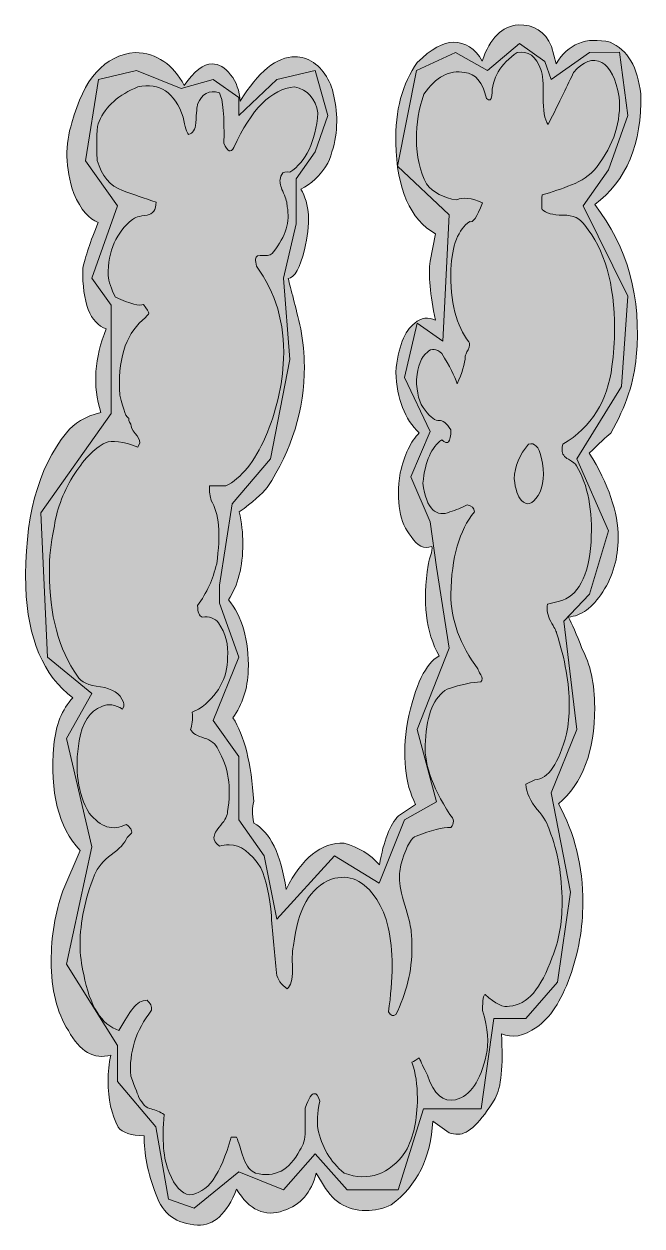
# Model space of a CAD drawing. Extents: x 320 to 1608, y -1070 to -806.
# Drawn here: x 999.3 to 1134.5, y -1069 to -806.3 of the extents above; entities that cross this region are included whole.
import ezdxf

# ---------------------------------------------------------------- set-up
doc = ezdxf.new("R2010")
doc.units = 0
doc.header["$MEASUREMENT"] = 0
doc.layers.add('katman 1', color=7, linetype='Continuous')

# ---------------------------------------------------------------- blocks, each defined once
blk = doc.blocks.new('block 2')
at = {"layer": 'katman 1', "true_color": 0xffffff}
h = blk.add_hatch(color=7, dxfattribs=at)
h.dxf.hatch_style = 2
edge = h.paths.add_edge_path()
edge.add_spline(control_points=[(1134.2, -821.56), (1134.46, -832.45), (1131.1, -840.51), (1124.12, -845.74), (1131.36, -854.96), (1134.4, -866.06), (1133.21, -879.04), (1132.82, -884.27), (1130.97, -889.82), (1127.67, -895.69), (1126.62, -896.53), (1125.04, -897.99), (1122.93, -900.08), (1127.15, -906.79), (1129.26, -912.96), (1129.26, -918.62), (1129.26, -923.01), (1128.13, -926.94), (1125.9, -930.4), (1123.65, -933.85), (1121.15, -935.68), (1118.38, -935.89), (1119.17, -937.36), (1120.16, -939.66), (1121.35, -942.8), (1123.19, -946.15), (1124.12, -950.44), (1124.12, -955.68), (1124.12, -965.31), (1121.48, -972.32), (1116.21, -976.72), (1119.77, -983.22), (1121.54, -990.44), (1121.54, -998.39), (1121.54, -1003.84), (1120.59, -1009.23), (1118.68, -1014.57), (1116.77, -1019.91), (1114.36, -1023.58), (1111.46, -1025.57), (1108.56, -1027.55), (1105.99, -1028.03), (1103.75, -1026.98), (1104.14, -1034.1), (1103.68, -1038.81), (1102.37, -1041.11), (1099.2, -1046.35), (1096.5, -1048.96), (1094.26, -1048.96), (1093.6, -1048.96), (1092.94, -1048.86), (1092.28, -1048.65), (1092.28, -1048.65), (1088.72, -1046.13), (1088.72, -1046.13), (1088.33, -1054.11), (1085.29, -1060.2), (1079.63, -1064.39), (1077.78, -1065.24), (1075.93, -1065.65), (1074.09, -1065.65), (1069.87, -1065.65), (1066.64, -1063.56), (1064.4, -1059.36), (1064.4, -1059.36), (1063.22, -1057.47), (1063.22, -1057.47), (1062.16, -1061.71), (1059.79, -1064.44), (1056.1, -1065.65), (1052.01, -1067.13), (1048.58, -1065.55), (1045.82, -1060.93), (1043.71, -1066.39), (1040.87, -1069.01), (1037.31, -1068.8), (1032.7, -1068.6), (1029.67, -1066.39), (1028.22, -1062.19), (1026.37, -1057.36), (1025.51, -1053.06), (1025.65, -1049.28), (1022.75, -1049.28), (1020.83, -1048.65), (1019.91, -1047.39), (1018.46, -1044.66), (1017.74, -1041.3), (1017.74, -1037.31), (1017.74, -1035.42), (1017.94, -1033.53), (1018.33, -1031.64), (1014.64, -1032.7), (1011.54, -1030.91), (1009.04, -1026.29), (1006.53, -1022.3), (1005.28, -1017.26), (1005.28, -1011.17), (1005.28, -1005.72), (1006.14, -1000.57), (1007.85, -995.74), (1007.85, -995.74), (1011.61, -986.92), (1011.61, -986.92), (1006.86, -981.88), (1004.95, -974.22), (1005.87, -963.93), (1006.27, -959.53), (1007.65, -956.06), (1010.03, -953.54), (1003.57, -948.71), (1000.14, -940.63), (999.74, -929.29), (999.35, -914.6), (1002.32, -903.37), (1008.64, -895.6), (1010.22, -893.5), (1012.73, -892.03), (1016.16, -891.19), (1014.31, -885.31), (1014.7, -879.22), (1017.34, -872.92), (1013.78, -871.66), (1012.07, -867.25), (1012.2, -859.69), (1012.73, -857.18), (1013.85, -853.82), (1015.56, -849.62), (1013.59, -848.99), (1011.81, -846.89), (1010.22, -843.32), (1008.38, -837.65), (1008.25, -832.51), (1009.83, -827.89), (1012.33, -818.23), (1016.95, -813.09), (1023.67, -812.46), (1028.42, -812.67), (1031.97, -815.08), (1034.35, -819.7), (1036.59, -816.55), (1038.63, -814.98), (1040.48, -814.98), (1041.93, -814.98), (1043.28, -815.76), (1044.53, -817.34), (1045.78, -818.91), (1046.47, -820.86), (1046.61, -823.16), (1050.56, -816.66), (1054.58, -813.4), (1058.67, -813.4), (1059.98, -813.4), (1061.3, -813.82), (1062.62, -814.66), (1065.26, -816.55), (1066.84, -819.49), (1067.37, -823.48), (1068.16, -827.89), (1067.63, -832.3), (1065.79, -836.71), (1064.07, -839.44), (1062.09, -841.33), (1059.85, -842.37), (1061.83, -845.52), (1062.09, -849.93), (1060.65, -855.6), (1059.72, -859.59), (1058.53, -861.69), (1057.09, -861.9), (1057.74, -864.21), (1058.67, -867.88), (1059.85, -872.92), (1060.38, -875.65), (1060.65, -878.38), (1060.65, -881.11), (1060.65, -890.56), (1057.94, -899.38), (1052.54, -907.56), (1051.35, -909.03), (1049.31, -910.82), (1046.41, -912.92), (1046.93, -915.23), (1047.2, -917.54), (1047.2, -919.84), (1047.2, -924.88), (1046.14, -928.98), (1044.04, -932.13), (1047.07, -935.7), (1048.52, -940.84), (1048.39, -947.56), (1048.25, -951.55), (1047.13, -955.01), (1045.02, -957.95), (1047.53, -961.73), (1049.04, -967.82), (1049.57, -976.22), (1049.18, -977.48), (1049.18, -979.05), (1049.57, -980.94), (1053.13, -982.83), (1055.5, -987.66), (1056.69, -995.43), (1060.12, -988.5), (1064.33, -985.14), (1069.34, -985.35), (1072.51, -986.19), (1075.08, -987.77), (1077.06, -990.07), (1077.98, -984.83), (1079.36, -981.25), (1081.21, -979.37), (1081.21, -979.37), (1084.97, -976.85), (1084.97, -976.85), (1082.59, -972.23), (1082, -966.25), (1083.19, -958.9), (1084.9, -950.71), (1087.21, -945.88), (1090.11, -944.41), (1087.21, -939.16), (1086.41, -932.55), (1087.73, -924.57), (1087.73, -924.15), (1087.9, -923.47), (1088.23, -922.52), (1088.56, -921.58), (1088.65, -920.9), (1088.52, -920.48), (1086.81, -921.1), (1085.29, -920.37), (1083.98, -918.27), (1081.47, -915.33), (1080.68, -910.71), (1081.6, -904.41), (1082.52, -900.43), (1083.91, -897.49), (1085.76, -895.6), (1082.59, -892.66), (1080.88, -888.25), (1080.62, -882.37), (1081.14, -876.91), (1082.52, -873.34), (1084.77, -871.66), (1086.22, -870.4), (1087.73, -870.2), (1089.32, -871.03), (1088.13, -865.36), (1087.73, -861.06), (1088.13, -858.12), (1088.13, -858.12), (1089.32, -852.14), (1089.32, -852.14), (1083.77, -848.99), (1080.87, -842.37), (1080.62, -832.3), (1080.48, -825.16), (1082.06, -819.28), (1085.34, -814.66), (1088.36, -811.72), (1090.99, -810.25), (1093.22, -810.25), (1095.85, -810.25), (1097.95, -811.62), (1099.53, -814.35), (1101.23, -809.31), (1103.86, -806.68), (1107.41, -806.47), (1110.82, -806.27), (1113.25, -807.84), (1114.7, -811.2), (1114.7, -811.2), (1115.68, -814.98), (1115.68, -814.98), (1118.31, -810.57), (1122.25, -808.99), (1127.5, -810.25), (1131.31, -811.93), (1133.54, -815.7), (1134.2, -821.56)], knot_values=[0, 0, 0, 0, 1, 1, 1, 2, 2, 2, 3, 3, 3, 4, 4, 4, 5, 5, 5, 6, 6, 6, 7, 7, 7, 8, 8, 8, 9, 9, 9, 10, 10, 10, 11, 11, 11, 12, 12, 12, 13, 13, 13, 14, 14, 14, 15, 15, 15, 16, 16, 16, 17, 17, 17, 18, 18, 18, 19, 19, 19, 20, 20, 20, 21, 21, 21, 22, 22, 22, 23, 23, 23, 24, 24, 24, 25, 25, 25, 26, 26, 26, 27, 27, 27, 28, 28, 28, 29, 29, 29, 30, 30, 30, 31, 31, 31, 32, 32, 32, 33, 33, 33, 34, 34, 34, 35, 35, 35, 36, 36, 36, 37, 37, 37, 38, 38, 38, 39, 39, 39, 40, 40, 40, 41, 41, 41, 42, 42, 42, 43, 43, 43, 44, 44, 44, 45, 45, 45, 46, 46, 46, 47, 47, 47, 48, 48, 48, 49, 49, 49, 50, 50, 50, 51, 51, 51, 52, 52, 52, 53, 53, 53, 54, 54, 54, 55, 55, 55, 56, 56, 56, 57, 57, 57, 58, 58, 58, 59, 59, 59, 60, 60, 60, 61, 61, 61, 62, 62, 62, 63, 63, 63, 64, 64, 64, 65, 65, 65, 66, 66, 66, 67, 67, 67, 68, 68, 68, 69, 69, 69, 70, 70, 70, 71, 71, 71, 72, 72, 72, 73, 73, 73, 74, 74, 74, 75, 75, 75, 76, 76, 76, 77, 77, 77, 78, 78, 78, 79, 79, 79, 80, 80, 80, 81, 81, 81, 82, 82, 82, 83, 83, 83, 84, 84, 84, 85, 85, 85, 86, 86, 86, 87, 87, 87, 88, 88, 88, 89, 89, 89, 90, 90, 90, 91, 91, 91, 92, 92, 92, 93, 93, 93, 93], degree=3, periodic=1)
edge = h.paths.add_edge_path()
edge.add_spline(control_points=[(1129.45, -822.22), (1128.79, -818.23), (1127.54, -815.71), (1125.68, -814.66), (1123.69, -813.61), (1121.64, -814.35), (1119.52, -816.87), (1118.33, -819.38), (1116.48, -823.16), (1113.96, -828.2), (1113.17, -827.15), (1112.8, -825.16), (1112.87, -822.22), (1112.93, -819.28), (1112.77, -817.29), (1112.37, -816.24), (1111.31, -813.3), (1109.59, -812.04), (1107.21, -812.46), (1103.5, -814.98), (1101.65, -818.12), (1101.65, -821.9), (1101.52, -822.96), (1101.12, -823.16), (1100.46, -822.53), (1099.66, -818.98), (1098.07, -817.09), (1095.69, -816.87), (1092.38, -816.24), (1089.4, -817.82), (1086.75, -821.61), (1085.69, -824.78), (1085.16, -828.05), (1085.16, -831.42), (1085.16, -835.22), (1085.9, -838.49), (1087.37, -841.23), (1088.84, -843.13), (1091.04, -844.29), (1093.98, -844.71), (1095.32, -844.08), (1097.19, -844.29), (1099.6, -845.34), (1098.35, -848.51), (1097.42, -849.88), (1096.79, -849.45), (1094.3, -851.14), (1092.92, -854.62), (1092.68, -859.89), (1092.54, -867.07), (1093.86, -872.34), (1096.63, -875.71), (1096.89, -876.13), (1096.83, -876.72), (1096.43, -877.45), (1096.04, -878.19), (1095.84, -878.67), (1095.84, -878.88), (1095.71, -880.57), (1095.11, -882.57), (1094.06, -884.89), (1093.53, -883.21), (1092.41, -881.01), (1090.7, -878.27), (1089.51, -877.23), (1088.46, -877.12), (1087.54, -877.96), (1086.22, -879.01), (1085.43, -881.01), (1085.16, -883.94), (1085.16, -886.89), (1085.79, -889.14), (1087.04, -890.71), (1088.29, -892.29), (1089.32, -893.03), (1090.11, -892.92), (1090.9, -892.82), (1091.75, -893.5), (1092.68, -894.97), (1092.68, -897.7), (1092.02, -898.43), (1090.7, -897.17), (1088.46, -898.64), (1087.07, -901.79), (1086.55, -906.62), (1086.94, -909.56), (1087.67, -911.5), (1088.72, -912.44), (1089.78, -913.39), (1091.03, -913.55), (1092.48, -912.92), (1093.8, -912.5), (1095.05, -911.97), (1096.24, -911.34), (1097.29, -911.55), (1097.82, -912.08), (1097.82, -912.92), (1094.52, -916.91), (1092.81, -922.89), (1092.68, -930.87), (1092.68, -936.54), (1094.65, -942), (1098.61, -947.24), (1098.61, -947.45), (1098.81, -947.87), (1099.2, -948.5), (1099.6, -949.13), (1099.6, -949.66), (1099.2, -950.08), (1097.49, -950.08), (1095.05, -950.6), (1091.89, -951.65), (1088.99, -953.34), (1087.4, -957.11), (1087.14, -962.99), (1086.61, -967.4), (1088.39, -972.75), (1092.46, -979.05), (1093.4, -980.1), (1093.47, -981.05), (1092.68, -981.88), (1090.9, -981.88), (1088.37, -982.51), (1085.1, -983.77), (1084.14, -983.99), (1083.11, -985.77), (1082.02, -989.13), (1081.61, -990.39), (1081.41, -991.65), (1081.41, -992.91), (1081.41, -994.38), (1081.8, -996.37), (1082.59, -998.89), (1083.38, -1001.41), (1083.84, -1003.25), (1083.98, -1004.4), (1084.11, -1005.56), (1084.17, -1006.76), (1084.17, -1008.02), (1084.17, -1013.27), (1082.99, -1018.21), (1080.62, -1022.82), (1080.09, -1023.25), (1079.56, -1023.04), (1079.03, -1022.2), (1079.56, -1018.63), (1079.82, -1015.27), (1079.82, -1012.12), (1079.82, -1005.82), (1078.7, -1000.99), (1076.46, -997.63), (1073.7, -993.43), (1070.4, -991.96), (1066.58, -993.22), (1061.96, -994.91), (1059.19, -999.73), (1058.27, -1007.71), (1058.01, -1008.34), (1057.94, -1010.12), (1058.07, -1013.06), (1058.07, -1015.16), (1057.68, -1016.53), (1056.89, -1017.16), (1055.57, -1016.32), (1054.78, -1015.16), (1054.52, -1013.69), (1054.12, -1009.71), (1053.76, -1005.56), (1053.43, -1001.25), (1053.1, -996.95), (1052.34, -993.43), (1051.15, -990.7), (1048.91, -987.35), (1046.61, -985.66), (1044.23, -985.66), (1043.44, -985.66), (1042.72, -985.77), (1042.06, -985.98), (1041.27, -985.35), (1040.87, -984.72), (1040.87, -984.09), (1040.87, -983.46), (1041.37, -982.57), (1042.36, -981.41), (1043.34, -980.26), (1043.84, -979.26), (1043.84, -978.42), (1044.76, -973.17), (1044.07, -968.66), (1041.77, -964.88), (1041.26, -963.62), (1040.25, -962.78), (1038.75, -962.36), (1037.24, -961.94), (1036.23, -961.31), (1035.73, -960.47), (1036.13, -959.63), (1036.26, -958.37), (1036.13, -956.69), (1036.13, -956.69), (1037.51, -956.06), (1037.51, -956.06), (1041.73, -953.12), (1043.84, -949.34), (1043.84, -944.72), (1044.1, -942), (1043.44, -939.48), (1041.86, -937.17), (1041.07, -936.12), (1039.88, -935.7), (1038.3, -935.91), (1037.64, -935.7), (1037.31, -934.86), (1037.31, -933.39), (1039.29, -930.66), (1040.67, -927.62), (1041.47, -924.25), (1042.39, -917.75), (1041.99, -913.13), (1040.28, -910.4), (1040.01, -909.56), (1039.88, -908.51), (1039.88, -907.25), (1039.88, -907.25), (1043.44, -907.25), (1043.44, -907.25), (1046.87, -905.56), (1049.77, -901.98), (1052.14, -896.5), (1054.52, -891.02), (1055.83, -885.34), (1056.1, -879.44), (1056.36, -871.64), (1054.38, -864.9), (1050.17, -859.21), (1050.03, -858.58), (1049.97, -858.05), (1049.97, -857.63), (1049.97, -857), (1050.56, -856.73), (1051.75, -856.84), (1052.93, -856.94), (1053.66, -856.68), (1053.92, -856.04), (1056.56, -852.68), (1057.55, -849.41), (1056.89, -846.25), (1056.89, -845.41), (1056.62, -844.41), (1056.1, -843.25), (1055.57, -842.09), (1055.31, -841.19), (1055.31, -840.56), (1055.31, -840.14), (1055.44, -839.67), (1055.7, -839.14), (1055.96, -838.61), (1056.56, -838.45), (1057.48, -838.66), (1061.04, -836.35), (1063.08, -832.03), (1063.61, -825.7), (1063.08, -822.54), (1061.37, -820.65), (1058.47, -820.01), (1053.46, -820.45), (1049.04, -824.86), (1045.22, -833.24), (1044.56, -834.5), (1043.84, -834.19), (1043.05, -832.3), (1043.18, -826.42), (1042.85, -822.75), (1042.06, -821.27), (1039.82, -820.64), (1038.23, -821.49), (1037.31, -823.79), (1037.18, -824.22), (1037.05, -825.58), (1036.92, -827.89), (1036.79, -829.36), (1036.26, -830.2), (1035.34, -830.41), (1034.94, -829.99), (1034.54, -828.73), (1034.15, -826.63), (1032.3, -821.17), (1029.01, -818.97), (1024.26, -820.01), (1020.04, -821.7), (1017.21, -824.22), (1015.76, -827.57), (1015.23, -828.63), (1015.1, -831.46), (1015.37, -836.08), (1016.29, -839.44), (1018.13, -841.64), (1020.9, -842.69), (1023.27, -843.53), (1025.71, -844.37), (1028.22, -845.21), (1028.22, -846.89), (1027.56, -847.84), (1026.24, -848.04), (1024.53, -848.25), (1023.47, -848.57), (1023.08, -848.99), (1019.52, -851.72), (1017.74, -855.81), (1017.74, -861.27), (1017.87, -862.53), (1018.4, -864.1), (1019.32, -865.99), (1022.61, -867.46), (1024.66, -867.99), (1025.45, -867.57), (1026.24, -868.62), (1026.64, -869.25), (1026.64, -869.46), (1026.64, -869.67), (1026.17, -870.2), (1025.25, -871.03), (1021.43, -874.39), (1019.78, -879.85), (1020.31, -887.41), (1021.1, -890.77), (1021.76, -892.45), (1022.29, -892.45), (1022.15, -892.66), (1022.29, -893.08), (1022.68, -893.71), (1022.68, -894.34), (1023.01, -895.02), (1023.67, -895.75), (1024.33, -896.49), (1024.66, -897.17), (1024.66, -897.8), (1024.66, -897.8), (1024.26, -898.74), (1024.26, -898.74), (1020.97, -897.49), (1018.59, -897.17), (1017.14, -897.8), (1014.64, -899.06), (1012.27, -901.53), (1010.03, -905.2), (1007.78, -908.88), (1006.4, -912.71), (1005.87, -916.7), (1005.21, -919.64), (1004.89, -922.79), (1004.89, -926.14), (1004.89, -935.38), (1006.93, -942.94), (1011.02, -948.82), (1011.81, -950.08), (1013.49, -950.87), (1016.06, -951.18), (1018.63, -951.49), (1020.31, -952.6), (1021.1, -954.49), (1021.23, -955.12), (1021.16, -955.64), (1020.9, -956.06), (1019.32, -955.01), (1017.8, -954.8), (1016.35, -955.43), (1013.72, -956.48), (1012.07, -959), (1011.41, -962.99), (1010.35, -969.29), (1011.08, -974.54), (1013.59, -978.74), (1016.09, -981.88), (1018.79, -982.73), (1021.69, -981.25), (1022.61, -981.88), (1023.01, -982.51), (1022.88, -983.14), (1022.88, -983.14), (1021.89, -984.09), (1021.89, -984.09), (1021.36, -985.35), (1020.21, -986.61), (1018.43, -987.87), (1016.65, -989.13), (1015.43, -990.6), (1014.77, -992.28), (1012.66, -997.53), (1011.61, -1002.57), (1011.61, -1007.39), (1011.61, -1009.71), (1011.87, -1011.91), (1012.4, -1014.01), (1013.72, -1020.94), (1016.29, -1025.03), (1020.11, -1026.29), (1021.3, -1024.19), (1022.32, -1022.56), (1023.18, -1021.41), (1024.03, -1020.26), (1025.05, -1019.68), (1026.24, -1019.68), (1027.03, -1020.31), (1027.36, -1021.03), (1027.23, -1021.87), (1023.8, -1026.24), (1022.29, -1031.04), (1022.68, -1036.24), (1023.73, -1038.95), (1024.33, -1040.52), (1024.46, -1040.93), (1025.25, -1042.39), (1026.14, -1043.23), (1027.13, -1043.44), (1028.12, -1043.64), (1029.07, -1044.06), (1030, -1044.68), (1029.47, -1050.1), (1029.83, -1054.32), (1031.08, -1057.34), (1032.34, -1060.36), (1033.82, -1061.98), (1035.53, -1062.19), (1039.36, -1061.99), (1042.39, -1057.79), (1044.63, -1049.59), (1044.63, -1049.59), (1045.82, -1049.59), (1045.82, -1049.59), (1045.95, -1049.81), (1046.47, -1051.38), (1047.4, -1054.32), (1048.06, -1056), (1048.91, -1057.05), (1049.97, -1057.47), (1054.19, -1058.52), (1057.41, -1056.84), (1059.66, -1052.43), (1060.45, -1051.38), (1060.84, -1050.02), (1060.84, -1048.33), (1060.84, -1046.66), (1060.84, -1044.98), (1060.84, -1043.29), (1061.63, -1040.99), (1062.29, -1039.94), (1062.82, -1040.14), (1063.22, -1039.94), (1063.61, -1040.46), (1064.01, -1041.72), (1063.48, -1044.45), (1063.35, -1046.44), (1063.61, -1047.7), (1064.4, -1051.69), (1066.31, -1054.95), (1069.34, -1057.47), (1074.75, -1059.36), (1079.23, -1057.78), (1082.79, -1052.74), (1084.5, -1049.59), (1085.36, -1045.71), (1085.36, -1041.09), (1085.36, -1038.15), (1084.97, -1035.53), (1084.17, -1033.22), (1084.57, -1033.01), (1085.1, -1032.7), (1085.76, -1032.27), (1086.15, -1033.11), (1086.74, -1034.37), (1087.54, -1036.05), (1088.99, -1040.25), (1091.03, -1042.03), (1093.67, -1041.41), (1096.96, -1040.57), (1099.2, -1037.31), (1100.39, -1031.64), (1101.05, -1029.12), (1100.78, -1025.87), (1099.6, -1021.88), (1099.6, -1019.57), (1099.79, -1018.42), (1100.19, -1018.42), (1102.43, -1020.52), (1104.21, -1021.36), (1105.53, -1020.94), (1109.35, -1020.73), (1112.45, -1017.16), (1114.82, -1010.23), (1116.27, -1006.87), (1117, -1002.88), (1117, -998.26), (1117, -992.39), (1116.07, -987.13), (1114.23, -982.51), (1113.96, -981.25), (1113.07, -979.73), (1111.56, -977.95), (1110.04, -976.17), (1109.22, -974.33), (1109.09, -972.44), (1109.09, -972.44), (1111.07, -971.49), (1111.07, -971.49), (1113.96, -971.29), (1116.27, -967.92), (1117.99, -961.41), (1118.38, -959.53), (1118.58, -957.43), (1118.58, -955.12), (1118.58, -950.5), (1117.66, -945.25), (1115.81, -939.37), (1115.68, -938.95), (1115.25, -938.11), (1114.53, -936.85), (1113.8, -935.59), (1113.57, -934.33), (1113.83, -933.07), (1113.83, -933.07), (1116.4, -932.44), (1116.4, -932.44), (1120.49, -931.39), (1122.8, -927.09), (1123.32, -919.53), (1123.72, -912.6), (1122.66, -907.04), (1120.16, -902.84), (1119.91, -902.42), (1119.32, -901.95), (1118.39, -901.42), (1117.46, -900.9), (1117, -900.22), (1117, -899.38), (1117, -898.96), (1117.06, -898.54), (1117.19, -898.12), (1123.43, -894.34), (1127, -888.67), (1127.89, -881.11), (1128.27, -878.38), (1128.47, -875.65), (1128.47, -872.92), (1128.47, -863.06), (1126.29, -855.5), (1121.94, -850.25), (1121.02, -848.78), (1119.43, -848.04), (1117.19, -848.04), (1114.95, -848.04), (1113.44, -847.62), (1112.65, -846.78), (1112.51, -846.36), (1112.51, -845.32), (1112.65, -843.63), (1114.75, -843), (1116.9, -842.27), (1119.07, -841.43), (1121.25, -840.59), (1123.06, -839.33), (1124.51, -837.65), (1128.33, -832.61), (1129.98, -827.47), (1129.45, -822.22)], knot_values=[0, 0, 0, 0, 1, 1, 1, 2, 2, 2, 3, 3, 3, 4, 4, 4, 5, 5, 5, 6, 6, 6, 7, 7, 7, 8, 8, 8, 9, 9, 9, 10, 10, 10, 11, 11, 11, 12, 12, 12, 13, 13, 13, 14, 14, 14, 15, 15, 15, 16, 16, 16, 17, 17, 17, 18, 18, 18, 19, 19, 19, 20, 20, 20, 21, 21, 21, 22, 22, 22, 23, 23, 23, 24, 24, 24, 25, 25, 25, 26, 26, 26, 27, 27, 27, 28, 28, 28, 29, 29, 29, 30, 30, 30, 31, 31, 31, 32, 32, 32, 33, 33, 33, 34, 34, 34, 35, 35, 35, 36, 36, 36, 37, 37, 37, 38, 38, 38, 39, 39, 39, 40, 40, 40, 41, 41, 41, 42, 42, 42, 43, 43, 43, 44, 44, 44, 45, 45, 45, 46, 46, 46, 47, 47, 47, 48, 48, 48, 49, 49, 49, 50, 50, 50, 51, 51, 51, 52, 52, 52, 53, 53, 53, 54, 54, 54, 55, 55, 55, 56, 56, 56, 57, 57, 57, 58, 58, 58, 59, 59, 59, 60, 60, 60, 61, 61, 61, 62, 62, 62, 63, 63, 63, 64, 64, 64, 65, 65, 65, 66, 66, 66, 67, 67, 67, 68, 68, 68, 69, 69, 69, 70, 70, 70, 71, 71, 71, 72, 72, 72, 73, 73, 73, 74, 74, 74, 75, 75, 75, 76, 76, 76, 77, 77, 77, 78, 78, 78, 79, 79, 79, 80, 80, 80, 81, 81, 81, 82, 82, 82, 83, 83, 83, 84, 84, 84, 85, 85, 85, 86, 86, 86, 87, 87, 87, 88, 88, 88, 89, 89, 89, 90, 90, 90, 91, 91, 91, 92, 92, 92, 93, 93, 93, 94, 94, 94, 95, 95, 95, 96, 96, 96, 97, 97, 97, 98, 98, 98, 99, 99, 99, 100, 100, 100, 101, 101, 101, 102, 102, 102, 103, 103, 103, 104, 104, 104, 105, 105, 105, 106, 106, 106, 107, 107, 107, 108, 108, 108, 109, 109, 109, 110, 110, 110, 111, 111, 111, 112, 112, 112, 113, 113, 113, 114, 114, 114, 115, 115, 115, 116, 116, 116, 117, 117, 117, 118, 118, 118, 119, 119, 119, 120, 120, 120, 121, 121, 121, 122, 122, 122, 123, 123, 123, 124, 124, 124, 125, 125, 125, 126, 126, 126, 127, 127, 127, 128, 128, 128, 129, 129, 129, 130, 130, 130, 131, 131, 131, 132, 132, 132, 133, 133, 133, 134, 134, 134, 135, 135, 135, 136, 136, 136, 137, 137, 137, 138, 138, 138, 139, 139, 139, 140, 140, 140, 141, 141, 141, 142, 142, 142, 143, 143, 143, 144, 144, 144, 145, 145, 145, 146, 146, 146, 147, 147, 147, 148, 148, 148, 149, 149, 149, 150, 150, 150, 151, 151, 151, 152, 152, 152, 153, 153, 153, 154, 154, 154, 155, 155, 155, 156, 156, 156, 157, 157, 157, 158, 158, 158, 159, 159, 159, 160, 160, 160, 161, 161, 161, 162, 162, 162, 163, 163, 163, 164, 164, 164, 165, 165, 165, 166, 166, 166, 167, 167, 167, 168, 168, 168, 169, 169, 169, 170, 170, 170, 171, 171, 171, 172, 172, 172, 173, 173, 173, 174, 174, 174, 175, 175, 175, 176, 176, 176, 177, 177, 177, 178, 178, 178, 179, 179, 179, 180, 180, 180, 181, 181, 181, 182, 182, 182, 183, 183, 183, 184, 184, 184, 185, 185, 185, 186, 186, 186, 187, 187, 187, 188, 188, 188, 188], degree=3, periodic=1)
edge = h.paths.add_edge_path()
edge.add_spline(control_points=[(1112.45, -900.95), (1113.24, -904.52), (1113.01, -907.3), (1111.76, -909.3), (1110.5, -911.29), (1109.29, -911.66), (1108.1, -910.4), (1107.31, -909.56), (1106.78, -907.99), (1106.52, -905.67), (1106.65, -902.95), (1107.7, -900.43), (1109.68, -898.12), (1111, -897.7), (1111.92, -898.64), (1112.45, -900.95)], knot_values=[0, 0, 0, 0, 1, 1, 1, 2, 2, 2, 3, 3, 3, 4, 4, 4, 5, 5, 5, 5], degree=3, periodic=1)
at = {"layer": 'katman 1', "lineweight": 0}
for points, knots in [([(1134.2, -821.56), (1134.46, -832.45), (1131.1, -840.51), (1124.12, -845.74), (1131.36, -854.96), (1134.4, -866.06), (1133.21, -879.04), (1132.82, -884.27), (1130.97, -889.82), (1127.67, -895.69), (1126.62, -896.53), (1125.04, -897.99), (1122.93, -900.08), (1127.15, -906.79), (1129.26, -912.96), (1129.26, -918.62), (1129.26, -923.01), (1128.13, -926.94), (1125.9, -930.4), (1123.65, -933.85), (1121.15, -935.68), (1118.38, -935.89), (1119.17, -937.36), (1120.16, -939.66), (1121.35, -942.8), (1123.19, -946.15), (1124.12, -950.44), (1124.12, -955.68), (1124.12, -965.31), (1121.48, -972.32), (1116.21, -976.72), (1119.77, -983.22), (1121.54, -990.44), (1121.54, -998.39), (1121.54, -1003.84), (1120.59, -1009.23), (1118.68, -1014.57), (1116.77, -1019.91), (1114.36, -1023.58), (1111.46, -1025.57), (1108.56, -1027.55), (1105.99, -1028.03), (1103.75, -1026.98), (1104.14, -1034.1), (1103.68, -1038.81), (1102.37, -1041.11), (1099.2, -1046.35), (1096.5, -1048.96), (1094.26, -1048.96), (1093.6, -1048.96), (1092.94, -1048.86), (1092.28, -1048.65), (1092.28, -1048.65), (1088.72, -1046.13), (1088.72, -1046.13), (1088.33, -1054.11), (1085.29, -1060.2), (1079.63, -1064.39), (1077.78, -1065.24), (1075.93, -1065.65), (1074.09, -1065.65), (1069.87, -1065.65), (1066.64, -1063.56), (1064.4, -1059.36), (1064.4, -1059.36), (1063.22, -1057.47), (1063.22, -1057.47), (1062.16, -1061.71), (1059.79, -1064.44), (1056.1, -1065.65), (1052.01, -1067.13), (1048.58, -1065.55), (1045.82, -1060.93), (1043.71, -1066.39), (1040.87, -1069.01), (1037.31, -1068.8), (1032.7, -1068.6), (1029.67, -1066.39), (1028.22, -1062.19), (1026.37, -1057.36), (1025.51, -1053.06), (1025.65, -1049.28), (1022.75, -1049.28), (1020.83, -1048.65), (1019.91, -1047.39), (1018.46, -1044.66), (1017.74, -1041.3), (1017.74, -1037.31), (1017.74, -1035.42), (1017.94, -1033.53), (1018.33, -1031.64), (1014.64, -1032.7), (1011.54, -1030.91), (1009.04, -1026.29), (1006.53, -1022.3), (1005.28, -1017.26), (1005.28, -1011.17), (1005.28, -1005.72), (1006.14, -1000.57), (1007.85, -995.74), (1007.85, -995.74), (1011.61, -986.92), (1011.61, -986.92), (1006.86, -981.88), (1004.95, -974.22), (1005.87, -963.93), (1006.27, -959.53), (1007.65, -956.06), (1010.03, -953.54), (1003.57, -948.71), (1000.14, -940.63), (999.74, -929.29), (999.35, -914.6), (1002.32, -903.37), (1008.64, -895.6), (1010.22, -893.5), (1012.73, -892.03), (1016.16, -891.19), (1014.31, -885.31), (1014.7, -879.22), (1017.34, -872.92), (1013.78, -871.66), (1012.07, -867.25), (1012.2, -859.69), (1012.73, -857.18), (1013.85, -853.82), (1015.56, -849.62), (1013.59, -848.99), (1011.81, -846.89), (1010.22, -843.32), (1008.38, -837.65), (1008.25, -832.51), (1009.83, -827.89), (1012.33, -818.23), (1016.95, -813.09), (1023.67, -812.46), (1028.42, -812.67), (1031.97, -815.08), (1034.35, -819.7), (1036.59, -816.55), (1038.63, -814.98), (1040.48, -814.98), (1041.93, -814.98), (1043.28, -815.76), (1044.53, -817.34), (1045.78, -818.91), (1046.47, -820.86), (1046.61, -823.16), (1050.56, -816.66), (1054.58, -813.4), (1058.67, -813.4), (1059.98, -813.4), (1061.3, -813.82), (1062.62, -814.66), (1065.26, -816.55), (1066.84, -819.49), (1067.37, -823.48), (1068.16, -827.89), (1067.63, -832.3), (1065.79, -836.71), (1064.07, -839.44), (1062.09, -841.33), (1059.85, -842.37), (1061.83, -845.52), (1062.09, -849.93), (1060.65, -855.6), (1059.72, -859.59), (1058.53, -861.69), (1057.09, -861.9), (1057.74, -864.21), (1058.67, -867.88), (1059.85, -872.92), (1060.38, -875.65), (1060.65, -878.38), (1060.65, -881.11), (1060.65, -890.56), (1057.94, -899.38), (1052.54, -907.56), (1051.35, -909.03), (1049.31, -910.82), (1046.41, -912.92), (1046.93, -915.23), (1047.2, -917.54), (1047.2, -919.84), (1047.2, -924.88), (1046.14, -928.98), (1044.04, -932.13), (1047.07, -935.7), (1048.52, -940.84), (1048.39, -947.56), (1048.25, -951.55), (1047.13, -955.01), (1045.02, -957.95), (1047.53, -961.73), (1049.04, -967.82), (1049.57, -976.22), (1049.18, -977.48), (1049.18, -979.05), (1049.57, -980.94), (1053.13, -982.83), (1055.5, -987.66), (1056.69, -995.43), (1060.12, -988.5), (1064.33, -985.14), (1069.34, -985.35), (1072.51, -986.19), (1075.08, -987.77), (1077.06, -990.07), (1077.98, -984.83), (1079.36, -981.25), (1081.21, -979.37), (1081.21, -979.37), (1084.97, -976.85), (1084.97, -976.85), (1082.59, -972.23), (1082, -966.25), (1083.19, -958.9), (1084.9, -950.71), (1087.21, -945.88), (1090.11, -944.41), (1087.21, -939.16), (1086.41, -932.55), (1087.73, -924.57), (1087.73, -924.15), (1087.9, -923.47), (1088.23, -922.52), (1088.56, -921.58), (1088.65, -920.9), (1088.52, -920.48), (1086.81, -921.1), (1085.29, -920.37), (1083.98, -918.27), (1081.47, -915.33), (1080.68, -910.71), (1081.6, -904.41), (1082.52, -900.43), (1083.91, -897.49), (1085.76, -895.6), (1082.59, -892.66), (1080.88, -888.25), (1080.62, -882.37), (1081.14, -876.91), (1082.52, -873.34), (1084.77, -871.66), (1086.22, -870.4), (1087.73, -870.2), (1089.32, -871.03), (1088.13, -865.36), (1087.73, -861.06), (1088.13, -858.12), (1088.13, -858.12), (1089.32, -852.14), (1089.32, -852.14), (1083.77, -848.99), (1080.87, -842.37), (1080.62, -832.3), (1080.48, -825.16), (1082.06, -819.28), (1085.34, -814.66), (1088.36, -811.72), (1090.99, -810.25), (1093.22, -810.25), (1095.85, -810.25), (1097.95, -811.62), (1099.53, -814.35), (1101.23, -809.31), (1103.86, -806.68), (1107.41, -806.47), (1110.82, -806.27), (1113.25, -807.84), (1114.7, -811.2), (1114.7, -811.2), (1115.68, -814.98), (1115.68, -814.98), (1118.31, -810.57), (1122.25, -808.99), (1127.5, -810.25), (1131.31, -811.93), (1133.54, -815.7), (1134.2, -821.56)], [0, 0, 0, 0, 1, 1, 1, 2, 2, 2, 3, 3, 3, 4, 4, 4, 5, 5, 5, 6, 6, 6, 7, 7, 7, 8, 8, 8, 9, 9, 9, 10, 10, 10, 11, 11, 11, 12, 12, 12, 13, 13, 13, 14, 14, 14, 15, 15, 15, 16, 16, 16, 17, 17, 17, 18, 18, 18, 19, 19, 19, 20, 20, 20, 21, 21, 21, 22, 22, 22, 23, 23, 23, 24, 24, 24, 25, 25, 25, 26, 26, 26, 27, 27, 27, 28, 28, 28, 29, 29, 29, 30, 30, 30, 31, 31, 31, 32, 32, 32, 33, 33, 33, 34, 34, 34, 35, 35, 35, 36, 36, 36, 37, 37, 37, 38, 38, 38, 39, 39, 39, 40, 40, 40, 41, 41, 41, 42, 42, 42, 43, 43, 43, 44, 44, 44, 45, 45, 45, 46, 46, 46, 47, 47, 47, 48, 48, 48, 49, 49, 49, 50, 50, 50, 51, 51, 51, 52, 52, 52, 53, 53, 53, 54, 54, 54, 55, 55, 55, 56, 56, 56, 57, 57, 57, 58, 58, 58, 59, 59, 59, 60, 60, 60, 61, 61, 61, 62, 62, 62, 63, 63, 63, 64, 64, 64, 65, 65, 65, 66, 66, 66, 67, 67, 67, 68, 68, 68, 69, 69, 69, 70, 70, 70, 71, 71, 71, 72, 72, 72, 73, 73, 73, 74, 74, 74, 75, 75, 75, 76, 76, 76, 77, 77, 77, 78, 78, 78, 79, 79, 79, 80, 80, 80, 81, 81, 81, 82, 82, 82, 83, 83, 83, 84, 84, 84, 85, 85, 85, 86, 86, 86, 87, 87, 87, 88, 88, 88, 89, 89, 89, 90, 90, 90, 91, 91, 91, 92, 92, 92, 93, 93, 93, 93]), ([(1129.45, -822.22), (1128.79, -818.23), (1127.54, -815.71), (1125.68, -814.66), (1123.69, -813.61), (1121.64, -814.35), (1119.52, -816.87), (1118.33, -819.38), (1116.48, -823.16), (1113.96, -828.2), (1113.17, -827.15), (1112.8, -825.16), (1112.87, -822.22), (1112.93, -819.28), (1112.77, -817.29), (1112.37, -816.24), (1111.31, -813.3), (1109.59, -812.04), (1107.21, -812.46), (1103.5, -814.98), (1101.65, -818.12), (1101.65, -821.9), (1101.52, -822.96), (1101.12, -823.16), (1100.46, -822.53), (1099.66, -818.98), (1098.07, -817.09), (1095.69, -816.87), (1092.38, -816.24), (1089.4, -817.82), (1086.75, -821.61), (1085.69, -824.78), (1085.16, -828.05), (1085.16, -831.42), (1085.16, -835.22), (1085.9, -838.49), (1087.37, -841.23), (1088.84, -843.13), (1091.04, -844.29), (1093.98, -844.71), (1095.32, -844.08), (1097.19, -844.29), (1099.6, -845.34), (1098.35, -848.51), (1097.42, -849.88), (1096.79, -849.45), (1094.3, -851.14), (1092.92, -854.62), (1092.68, -859.89), (1092.54, -867.07), (1093.86, -872.34), (1096.63, -875.71), (1096.89, -876.13), (1096.83, -876.72), (1096.43, -877.45), (1096.04, -878.19), (1095.84, -878.67), (1095.84, -878.88), (1095.71, -880.57), (1095.11, -882.57), (1094.06, -884.89), (1093.53, -883.21), (1092.41, -881.01), (1090.7, -878.27), (1089.51, -877.23), (1088.46, -877.12), (1087.54, -877.96), (1086.22, -879.01), (1085.43, -881.01), (1085.16, -883.94), (1085.16, -886.89), (1085.79, -889.14), (1087.04, -890.71), (1088.29, -892.29), (1089.32, -893.03), (1090.11, -892.92), (1090.9, -892.82), (1091.75, -893.5), (1092.68, -894.97), (1092.68, -897.7), (1092.02, -898.43), (1090.7, -897.17), (1088.46, -898.64), (1087.07, -901.79), (1086.55, -906.62), (1086.94, -909.56), (1087.67, -911.5), (1088.72, -912.44), (1089.78, -913.39), (1091.03, -913.55), (1092.48, -912.92), (1093.8, -912.5), (1095.05, -911.97), (1096.24, -911.34), (1097.29, -911.55), (1097.82, -912.08), (1097.82, -912.92), (1094.52, -916.91), (1092.81, -922.89), (1092.68, -930.87), (1092.68, -936.54), (1094.65, -942), (1098.61, -947.24), (1098.61, -947.45), (1098.81, -947.87), (1099.2, -948.5), (1099.6, -949.13), (1099.6, -949.66), (1099.2, -950.08), (1097.49, -950.08), (1095.05, -950.6), (1091.89, -951.65), (1088.99, -953.34), (1087.4, -957.11), (1087.14, -962.99), (1086.61, -967.4), (1088.39, -972.75), (1092.46, -979.05), (1093.4, -980.1), (1093.47, -981.05), (1092.68, -981.88), (1090.9, -981.88), (1088.37, -982.51), (1085.1, -983.77), (1084.14, -983.99), (1083.11, -985.77), (1082.02, -989.13), (1081.61, -990.39), (1081.41, -991.65), (1081.41, -992.91), (1081.41, -994.38), (1081.8, -996.37), (1082.59, -998.89), (1083.38, -1001.41), (1083.84, -1003.25), (1083.98, -1004.4), (1084.11, -1005.56), (1084.17, -1006.76), (1084.17, -1008.02), (1084.17, -1013.27), (1082.99, -1018.21), (1080.62, -1022.82), (1080.09, -1023.25), (1079.56, -1023.04), (1079.03, -1022.2), (1079.56, -1018.63), (1079.82, -1015.27), (1079.82, -1012.12), (1079.82, -1005.82), (1078.7, -1000.99), (1076.46, -997.63), (1073.7, -993.43), (1070.4, -991.96), (1066.58, -993.22), (1061.96, -994.91), (1059.19, -999.73), (1058.27, -1007.71), (1058.01, -1008.34), (1057.94, -1010.12), (1058.07, -1013.06), (1058.07, -1015.16), (1057.68, -1016.53), (1056.89, -1017.16), (1055.57, -1016.32), (1054.78, -1015.16), (1054.52, -1013.69), (1054.12, -1009.71), (1053.76, -1005.56), (1053.43, -1001.25), (1053.1, -996.95), (1052.34, -993.43), (1051.15, -990.7), (1048.91, -987.35), (1046.61, -985.66), (1044.23, -985.66), (1043.44, -985.66), (1042.72, -985.77), (1042.06, -985.98), (1041.27, -985.35), (1040.87, -984.72), (1040.87, -984.09), (1040.87, -983.46), (1041.37, -982.57), (1042.36, -981.41), (1043.34, -980.26), (1043.84, -979.26), (1043.84, -978.42), (1044.76, -973.17), (1044.07, -968.66), (1041.77, -964.88), (1041.26, -963.62), (1040.25, -962.78), (1038.75, -962.36), (1037.24, -961.94), (1036.23, -961.31), (1035.73, -960.47), (1036.13, -959.63), (1036.26, -958.37), (1036.13, -956.69), (1036.13, -956.69), (1037.51, -956.06), (1037.51, -956.06), (1041.73, -953.12), (1043.84, -949.34), (1043.84, -944.72), (1044.1, -942), (1043.44, -939.48), (1041.86, -937.17), (1041.07, -936.12), (1039.88, -935.7), (1038.3, -935.91), (1037.64, -935.7), (1037.31, -934.86), (1037.31, -933.39), (1039.29, -930.66), (1040.67, -927.62), (1041.47, -924.25), (1042.39, -917.75), (1041.99, -913.13), (1040.28, -910.4), (1040.01, -909.56), (1039.88, -908.51), (1039.88, -907.25), (1039.88, -907.25), (1043.44, -907.25), (1043.44, -907.25), (1046.87, -905.56), (1049.77, -901.98), (1052.14, -896.5), (1054.52, -891.02), (1055.83, -885.34), (1056.1, -879.44), (1056.36, -871.64), (1054.38, -864.9), (1050.17, -859.21), (1050.03, -858.58), (1049.97, -858.05), (1049.97, -857.63), (1049.97, -857), (1050.56, -856.73), (1051.75, -856.84), (1052.93, -856.94), (1053.66, -856.68), (1053.92, -856.04), (1056.56, -852.68), (1057.55, -849.41), (1056.89, -846.25), (1056.89, -845.41), (1056.62, -844.41), (1056.1, -843.25), (1055.57, -842.09), (1055.31, -841.19), (1055.31, -840.56), (1055.31, -840.14), (1055.44, -839.67), (1055.7, -839.14), (1055.96, -838.61), (1056.56, -838.45), (1057.48, -838.66), (1061.04, -836.35), (1063.08, -832.03), (1063.61, -825.7), (1063.08, -822.54), (1061.37, -820.65), (1058.47, -820.01), (1053.46, -820.45), (1049.04, -824.86), (1045.22, -833.24), (1044.56, -834.5), (1043.84, -834.19), (1043.05, -832.3), (1043.18, -826.42), (1042.85, -822.75), (1042.06, -821.27), (1039.82, -820.64), (1038.23, -821.49), (1037.31, -823.79), (1037.18, -824.22), (1037.05, -825.58), (1036.92, -827.89), (1036.79, -829.36), (1036.26, -830.2), (1035.34, -830.41), (1034.94, -829.99), (1034.54, -828.73), (1034.15, -826.63), (1032.3, -821.17), (1029.01, -818.97), (1024.26, -820.01), (1020.04, -821.7), (1017.21, -824.22), (1015.76, -827.57), (1015.23, -828.63), (1015.1, -831.46), (1015.37, -836.08), (1016.29, -839.44), (1018.13, -841.64), (1020.9, -842.69), (1023.27, -843.53), (1025.71, -844.37), (1028.22, -845.21), (1028.22, -846.89), (1027.56, -847.84), (1026.24, -848.04), (1024.53, -848.25), (1023.47, -848.57), (1023.08, -848.99), (1019.52, -851.72), (1017.74, -855.81), (1017.74, -861.27), (1017.87, -862.53), (1018.4, -864.1), (1019.32, -865.99), (1022.61, -867.46), (1024.66, -867.99), (1025.45, -867.57), (1026.24, -868.62), (1026.64, -869.25), (1026.64, -869.46), (1026.64, -869.67), (1026.17, -870.2), (1025.25, -871.03), (1021.43, -874.39), (1019.78, -879.85), (1020.31, -887.41), (1021.1, -890.77), (1021.76, -892.45), (1022.29, -892.45), (1022.15, -892.66), (1022.29, -893.08), (1022.68, -893.71), (1022.68, -894.34), (1023.01, -895.02), (1023.67, -895.75), (1024.33, -896.49), (1024.66, -897.17), (1024.66, -897.8), (1024.66, -897.8), (1024.26, -898.74), (1024.26, -898.74), (1020.97, -897.49), (1018.59, -897.17), (1017.14, -897.8), (1014.64, -899.06), (1012.27, -901.53), (1010.03, -905.2), (1007.78, -908.88), (1006.4, -912.71), (1005.87, -916.7), (1005.21, -919.64), (1004.89, -922.79), (1004.89, -926.14), (1004.89, -935.38), (1006.93, -942.94), (1011.02, -948.82), (1011.81, -950.08), (1013.49, -950.87), (1016.06, -951.18), (1018.63, -951.49), (1020.31, -952.6), (1021.1, -954.49), (1021.23, -955.12), (1021.16, -955.64), (1020.9, -956.06), (1019.32, -955.01), (1017.8, -954.8), (1016.35, -955.43), (1013.72, -956.48), (1012.07, -959), (1011.41, -962.99), (1010.35, -969.29), (1011.08, -974.54), (1013.59, -978.74), (1016.09, -981.88), (1018.79, -982.73), (1021.69, -981.25), (1022.61, -981.88), (1023.01, -982.51), (1022.88, -983.14), (1022.88, -983.14), (1021.89, -984.09), (1021.89, -984.09), (1021.36, -985.35), (1020.21, -986.61), (1018.43, -987.87), (1016.65, -989.13), (1015.43, -990.6), (1014.77, -992.28), (1012.66, -997.53), (1011.61, -1002.57), (1011.61, -1007.39), (1011.61, -1009.71), (1011.87, -1011.91), (1012.4, -1014.01), (1013.72, -1020.94), (1016.29, -1025.03), (1020.11, -1026.29), (1021.3, -1024.19), (1022.32, -1022.56), (1023.18, -1021.41), (1024.03, -1020.26), (1025.05, -1019.68), (1026.24, -1019.68), (1027.03, -1020.31), (1027.36, -1021.03), (1027.23, -1021.87), (1023.8, -1026.24), (1022.29, -1031.04), (1022.68, -1036.24), (1023.73, -1038.95), (1024.33, -1040.52), (1024.46, -1040.93), (1025.25, -1042.39), (1026.14, -1043.23), (1027.13, -1043.44), (1028.12, -1043.64), (1029.07, -1044.06), (1030, -1044.68), (1029.47, -1050.1), (1029.83, -1054.32), (1031.08, -1057.34), (1032.34, -1060.36), (1033.82, -1061.98), (1035.53, -1062.19), (1039.36, -1061.99), (1042.39, -1057.79), (1044.63, -1049.59), (1044.63, -1049.59), (1045.82, -1049.59), (1045.82, -1049.59), (1045.95, -1049.81), (1046.47, -1051.38), (1047.4, -1054.32), (1048.06, -1056), (1048.91, -1057.05), (1049.97, -1057.47), (1054.19, -1058.52), (1057.41, -1056.84), (1059.66, -1052.43), (1060.45, -1051.38), (1060.84, -1050.02), (1060.84, -1048.33), (1060.84, -1046.66), (1060.84, -1044.98), (1060.84, -1043.29), (1061.63, -1040.99), (1062.29, -1039.94), (1062.82, -1040.14), (1063.22, -1039.94), (1063.61, -1040.46), (1064.01, -1041.72), (1063.48, -1044.45), (1063.35, -1046.44), (1063.61, -1047.7), (1064.4, -1051.69), (1066.31, -1054.95), (1069.34, -1057.47), (1074.75, -1059.36), (1079.23, -1057.78), (1082.79, -1052.74), (1084.5, -1049.59), (1085.36, -1045.71), (1085.36, -1041.09), (1085.36, -1038.15), (1084.97, -1035.53), (1084.17, -1033.22), (1084.57, -1033.01), (1085.1, -1032.7), (1085.76, -1032.27), (1086.15, -1033.11), (1086.74, -1034.37), (1087.54, -1036.05), (1088.99, -1040.25), (1091.03, -1042.03), (1093.67, -1041.41), (1096.96, -1040.57), (1099.2, -1037.31), (1100.39, -1031.64), (1101.05, -1029.12), (1100.78, -1025.87), (1099.6, -1021.88), (1099.6, -1019.57), (1099.79, -1018.42), (1100.19, -1018.42), (1102.43, -1020.52), (1104.21, -1021.36), (1105.53, -1020.94), (1109.35, -1020.73), (1112.45, -1017.16), (1114.82, -1010.23), (1116.27, -1006.87), (1117, -1002.88), (1117, -998.26), (1117, -992.39), (1116.07, -987.13), (1114.23, -982.51), (1113.96, -981.25), (1113.07, -979.73), (1111.56, -977.95), (1110.04, -976.17), (1109.22, -974.33), (1109.09, -972.44), (1109.09, -972.44), (1111.07, -971.49), (1111.07, -971.49), (1113.96, -971.29), (1116.27, -967.92), (1117.99, -961.41), (1118.38, -959.53), (1118.58, -957.43), (1118.58, -955.12), (1118.58, -950.5), (1117.66, -945.25), (1115.81, -939.37), (1115.68, -938.95), (1115.25, -938.11), (1114.53, -936.85), (1113.8, -935.59), (1113.57, -934.33), (1113.83, -933.07), (1113.83, -933.07), (1116.4, -932.44), (1116.4, -932.44), (1120.49, -931.39), (1122.8, -927.09), (1123.32, -919.53), (1123.72, -912.6), (1122.66, -907.04), (1120.16, -902.84), (1119.91, -902.42), (1119.32, -901.95), (1118.39, -901.42), (1117.46, -900.9), (1117, -900.22), (1117, -899.38), (1117, -898.96), (1117.06, -898.54), (1117.19, -898.12), (1123.43, -894.34), (1127, -888.67), (1127.89, -881.11), (1128.27, -878.38), (1128.47, -875.65), (1128.47, -872.92), (1128.47, -863.06), (1126.29, -855.5), (1121.94, -850.25), (1121.02, -848.78), (1119.43, -848.04), (1117.19, -848.04), (1114.95, -848.04), (1113.44, -847.62), (1112.65, -846.78), (1112.51, -846.36), (1112.51, -845.32), (1112.65, -843.63), (1114.75, -843), (1116.9, -842.27), (1119.07, -841.43), (1121.25, -840.59), (1123.06, -839.33), (1124.51, -837.65), (1128.33, -832.61), (1129.98, -827.47), (1129.45, -822.22)], [0, 0, 0, 0, 1, 1, 1, 2, 2, 2, 3, 3, 3, 4, 4, 4, 5, 5, 5, 6, 6, 6, 7, 7, 7, 8, 8, 8, 9, 9, 9, 10, 10, 10, 11, 11, 11, 12, 12, 12, 13, 13, 13, 14, 14, 14, 15, 15, 15, 16, 16, 16, 17, 17, 17, 18, 18, 18, 19, 19, 19, 20, 20, 20, 21, 21, 21, 22, 22, 22, 23, 23, 23, 24, 24, 24, 25, 25, 25, 26, 26, 26, 27, 27, 27, 28, 28, 28, 29, 29, 29, 30, 30, 30, 31, 31, 31, 32, 32, 32, 33, 33, 33, 34, 34, 34, 35, 35, 35, 36, 36, 36, 37, 37, 37, 38, 38, 38, 39, 39, 39, 40, 40, 40, 41, 41, 41, 42, 42, 42, 43, 43, 43, 44, 44, 44, 45, 45, 45, 46, 46, 46, 47, 47, 47, 48, 48, 48, 49, 49, 49, 50, 50, 50, 51, 51, 51, 52, 52, 52, 53, 53, 53, 54, 54, 54, 55, 55, 55, 56, 56, 56, 57, 57, 57, 58, 58, 58, 59, 59, 59, 60, 60, 60, 61, 61, 61, 62, 62, 62, 63, 63, 63, 64, 64, 64, 65, 65, 65, 66, 66, 66, 67, 67, 67, 68, 68, 68, 69, 69, 69, 70, 70, 70, 71, 71, 71, 72, 72, 72, 73, 73, 73, 74, 74, 74, 75, 75, 75, 76, 76, 76, 77, 77, 77, 78, 78, 78, 79, 79, 79, 80, 80, 80, 81, 81, 81, 82, 82, 82, 83, 83, 83, 84, 84, 84, 85, 85, 85, 86, 86, 86, 87, 87, 87, 88, 88, 88, 89, 89, 89, 90, 90, 90, 91, 91, 91, 92, 92, 92, 93, 93, 93, 94, 94, 94, 95, 95, 95, 96, 96, 96, 97, 97, 97, 98, 98, 98, 99, 99, 99, 100, 100, 100, 101, 101, 101, 102, 102, 102, 103, 103, 103, 104, 104, 104, 105, 105, 105, 106, 106, 106, 107, 107, 107, 108, 108, 108, 109, 109, 109, 110, 110, 110, 111, 111, 111, 112, 112, 112, 113, 113, 113, 114, 114, 114, 115, 115, 115, 116, 116, 116, 117, 117, 117, 118, 118, 118, 119, 119, 119, 120, 120, 120, 121, 121, 121, 122, 122, 122, 123, 123, 123, 124, 124, 124, 125, 125, 125, 126, 126, 126, 127, 127, 127, 128, 128, 128, 129, 129, 129, 130, 130, 130, 131, 131, 131, 132, 132, 132, 133, 133, 133, 134, 134, 134, 135, 135, 135, 136, 136, 136, 137, 137, 137, 138, 138, 138, 139, 139, 139, 140, 140, 140, 141, 141, 141, 142, 142, 142, 143, 143, 143, 144, 144, 144, 145, 145, 145, 146, 146, 146, 147, 147, 147, 148, 148, 148, 149, 149, 149, 150, 150, 150, 151, 151, 151, 152, 152, 152, 153, 153, 153, 154, 154, 154, 155, 155, 155, 156, 156, 156, 157, 157, 157, 158, 158, 158, 159, 159, 159, 160, 160, 160, 161, 161, 161, 162, 162, 162, 163, 163, 163, 164, 164, 164, 165, 165, 165, 166, 166, 166, 167, 167, 167, 168, 168, 168, 169, 169, 169, 170, 170, 170, 171, 171, 171, 172, 172, 172, 173, 173, 173, 174, 174, 174, 175, 175, 175, 176, 176, 176, 177, 177, 177, 178, 178, 178, 179, 179, 179, 180, 180, 180, 181, 181, 181, 182, 182, 182, 183, 183, 183, 184, 184, 184, 185, 185, 185, 186, 186, 186, 187, 187, 187, 188, 188, 188, 188]), ([(1112.45, -900.95), (1113.24, -904.52), (1113.01, -907.3), (1111.76, -909.3), (1110.5, -911.29), (1109.29, -911.66), (1108.1, -910.4), (1107.31, -909.56), (1106.78, -907.99), (1106.52, -905.67), (1106.65, -902.95), (1107.7, -900.43), (1109.68, -898.12), (1111, -897.7), (1111.92, -898.64), (1112.45, -900.95)], [0, 0, 0, 0, 1, 1, 1, 2, 2, 2, 3, 3, 3, 4, 4, 4, 5, 5, 5, 5])]:
    blk.add_open_spline(points, degree=3, knots=knots, dxfattribs=at)

msp = doc.modelspace()

# ---------------------------------------------------------------- hatches: boundary and pattern name
at = {"layer": 'katman 1', "true_color": 0x267f00}
h = msp.add_hatch(color=86, dxfattribs=at)
h.dxf.hatch_style = 2
h.paths.add_polyline_path([(1099.28, -1043.38), (1086.73, -1043.38), (1081.15, -1061.14), (1069.99, -1061.14), (1063.02, -1053.25), (1056.05, -1061.14), (1046.29, -1057.19), (1036.52, -1065.09), (1030.95, -1063.12), (1028.16, -1047.33), (1019.79, -1037.46), (1019.79, -1029.56), (1008.63, -1011.8), (1014.21, -986.14), (1008.63, -962.46), (1014.21, -952.59), (1004.45, -944.7), (1003.05, -913.12), (1018.39, -891.41), (1018.39, -867.72), (1014.21, -861.8), (1019.79, -846.01), (1012.82, -836.15), (1015.61, -818.38), (1023.97, -816.41), (1033.73, -820.36), (1040.71, -818.38), (1046.29, -822.33), (1046.29, -826.28), (1054.65, -818.38), (1063.02, -816.41), (1065.81, -826.28), (1063.02, -834.17), (1058.84, -840.09), (1058.84, -849.96), (1056.05, -861.8), (1057.44, -879.57), (1053.26, -901.28), (1044.89, -911.14), (1042.1, -928.91), (1042.1, -932.85), (1046.29, -944.7), (1040.71, -958.51), (1046.29, -966.41), (1046.29, -980.22), (1051.86, -988.12), (1054.65, -1001.93), (1067.2, -988.12), (1076.97, -994.04), (1082.54, -980.22), (1089.52, -976.28), (1085.33, -960.49), (1092.31, -942.72), (1089.52, -924.96), (1088.12, -915.09), (1083.94, -905.22), (1088.12, -895.36), (1082.54, -883.51), (1085.33, -871.67), (1090.91, -875.62), (1092.31, -847.99), (1081, -837.31), (1085.19, -816.41), (1093.7, -812.46), (1100.67, -816.41), (1107.65, -810.49), (1113.22, -814.44), (1114.62, -818.38), (1122.99, -812.46), (1129.55, -812.38), (1131.35, -826.28), (1127.17, -838.12), (1121.59, -846.01), (1131.35, -865.75), (1129.96, -885.49), (1120.2, -901.28), (1127.17, -917.07), (1122.99, -930.88), (1117.41, -936.8), (1120.2, -960.49), (1114.62, -974.3), (1118.8, -996.01), (1116.01, -1015.75), (1109.04, -1023.64), (1102.07, -1023.64)])

# ---------------------------------------------------------------- linework, layer by layer
at = {"layer": 'katman 1', "lineweight": 0}
msp.add_lwpolyline([(1099.28, -1043.38), (1086.73, -1043.38), (1081.15, -1061.14), (1069.99, -1061.14), (1063.02, -1053.25), (1056.05, -1061.14), (1046.29, -1057.19), (1036.52, -1065.09), (1030.95, -1063.12), (1028.16, -1047.33), (1019.79, -1037.46), (1019.79, -1029.56), (1008.63, -1011.8), (1014.21, -986.14), (1008.63, -962.46), (1014.21, -952.59), (1004.45, -944.7), (1003.05, -913.12), (1018.39, -891.41), (1018.39, -867.72), (1014.21, -861.8), (1019.79, -846.01), (1012.82, -836.15), (1015.61, -818.38), (1023.97, -816.41), (1033.73, -820.36), (1040.71, -818.38), (1046.29, -822.33), (1046.29, -826.28), (1054.65, -818.38), (1063.02, -816.41), (1065.81, -826.28), (1063.02, -834.17), (1058.84, -840.09), (1058.84, -849.96), (1056.05, -861.8), (1057.44, -879.57), (1053.26, -901.28), (1044.89, -911.14), (1042.1, -928.91), (1042.1, -932.85), (1046.29, -944.7), (1040.71, -958.51), (1046.29, -966.41), (1046.29, -980.22), (1051.86, -988.12), (1054.65, -1001.93), (1067.2, -988.12), (1076.97, -994.04), (1082.54, -980.22), (1089.52, -976.28), (1085.33, -960.49), (1092.31, -942.72), (1089.52, -924.96), (1088.12, -915.09), (1083.94, -905.22), (1088.12, -895.36), (1082.54, -883.51), (1085.33, -871.67), (1090.91, -875.62), (1092.31, -847.99), (1081, -837.31), (1085.19, -816.41), (1093.7, -812.46), (1100.67, -816.41), (1107.65, -810.49), (1113.22, -814.44), (1114.62, -818.38), (1122.99, -812.46), (1129.55, -812.38), (1131.35, -826.28), (1127.17, -838.12), (1121.59, -846.01), (1131.35, -865.75), (1129.96, -885.49), (1120.2, -901.28), (1127.17, -917.07), (1122.99, -930.88), (1117.41, -936.8), (1120.2, -960.49), (1114.62, -974.3), (1118.8, -996.01), (1116.01, -1015.75), (1109.04, -1023.64), (1102.07, -1023.64), (1099.28, -1043.38)], dxfattribs=at)

# ---------------------------------------------------------------- block references
at = {"layer": 'katman 1'}
msp.add_blockref('block 2', (0, 0), dxfattribs=at)

doc.saveas('drawing.dxf')
